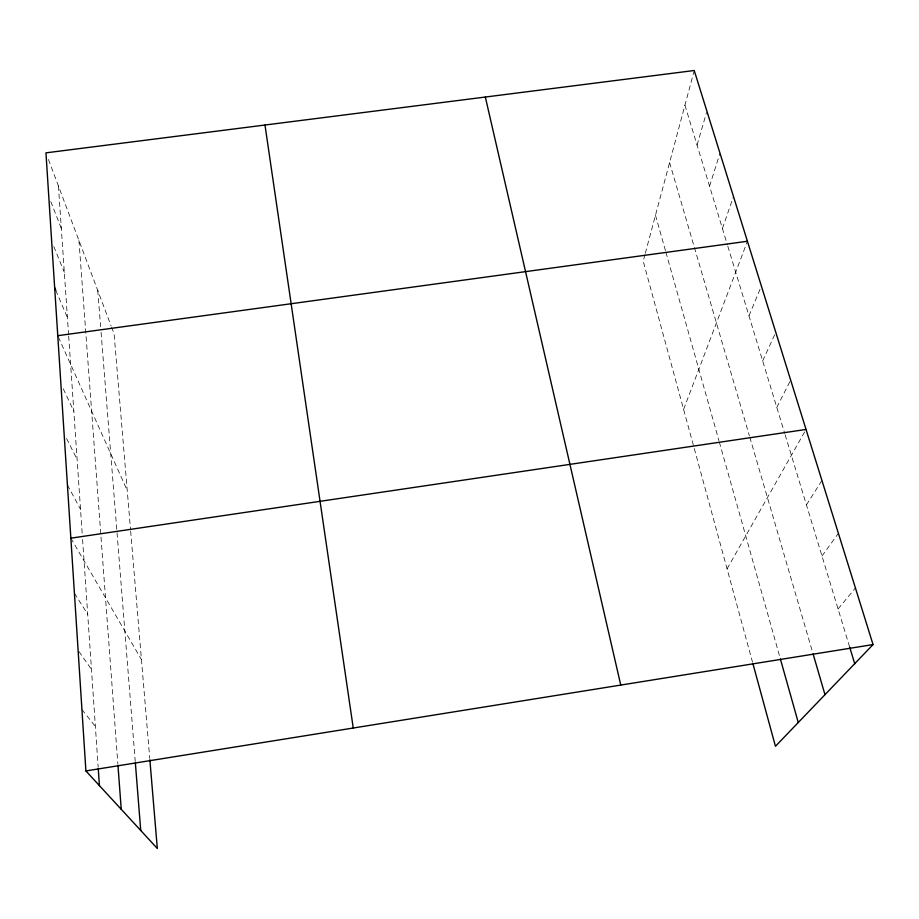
<?xml version="1.0" encoding="UTF-8"?>
<svg xmlns="http://www.w3.org/2000/svg" width="919" height="919" viewBox="0 0 919 919"><rect width="100%" height="100%" fill="white"/><g stroke="black" fill="none" stroke-linecap="round" stroke-linejoin="round"><path stroke-width="0.69" stroke-dasharray="4.59 3.45" d="M644.966 254.586L643.208 261.168L752.454 661.956M645.31 253.276L693.868 71.843M697.061 145.099L706.516 112.578M709.548 186.178L719.991 153.209M722.414 228.509L733.488 196.54M683.61 409.392L747.423 241.26M748.974 315.849L761.38 286.062M762.667 360.903L775.188 333.608M776.796 407.37L790.662 380.087M727.078 568.85L806.043 429.449M806.434 504.876L821.942 480.499M821.988 556.052L838.392 533.296M838.071 608.964L855.417 587.965M81.94 709.548L95.381 726.469M78.896 651.479L91.475 669.365M74.428 593.283L87.707 614.202M70.855 538.178L141.446 659.624M67.42 484.968L80.527 509.321M66.57 438.466L77.116 459.42M63.227 388.771L73.819 411.115M58.356 336.986L127.236 490.493M55.772 290.324L67.42 317.606M53.773 246.487L64.33 272.357M50.775 201.514L61.332 228.498M48.443 159.481L111.084 325.877M111.578 327.187L114.071 333.781L130.532 529.7M684.942 105.225L727.4 244.879M727.814 246.246L784.711 433.412M785.125 434.779L849.719 647.275M669.595 162.56L749.41 435.882M749.812 437.226L812.695 652.57M655.488 215.253L665.505 250.864M665.896 252.231L718.945 440.706M719.336 442.073L779.99 657.579M130.647 531.102L149.751 758.428M97.747 290.438L100.642 326.796M101.079 332.368L135.242 761.495M78.942 240.502L117.85 763.792M58.414 185.971L68.58 334.585M68.684 336.009L82.193 533.675M82.584 539.396L98.172 767.308"/><path stroke-width="1.38" d="M149.866 759.829L157.321 848.49L85.904 770.938L45.95 152.853L694.236 70.51L873.05 644.575L775.452 746.297L752.822 663.311M85.904 770.938L873.05 644.575M70.855 538.178L806.043 429.449M57.771 335.688L747.423 241.26M54.669 287.716L55.772 290.324M849.719 647.275L854.716 663.69M813.097 653.937L824.986 694.672M780.369 658.923L798.266 722.518M485.335 97.046L620.762 685.08M264.982 125.03L353.241 728.02M135.357 762.908L140.733 830.489M117.954 765.205L121.239 809.306M98.264 768.721L99.424 785.619"/></g></svg>
